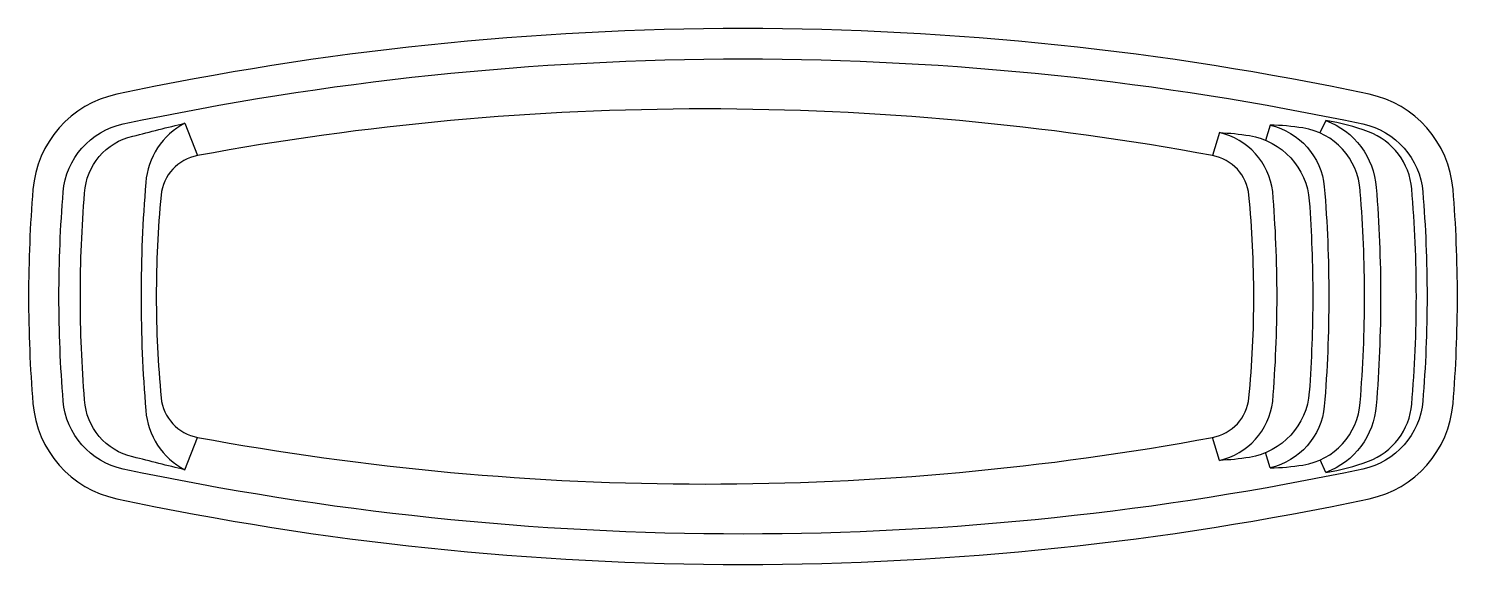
# Model space of a CAD drawing. Header units: millimetres. Extents: x 77.62 to 85.62, y 65.87 to 68.87.
import ezdxf

# ---------------------------------------------------------------- set-up
doc = ezdxf.new("R2010")
doc.units = ezdxf.units.MM
doc.header["$LTSCALE"] = 10
doc.layers.add('piscinas_igui', color=3, linetype='Continuous')

msp = doc.modelspace()

# ---------------------------------------------------------------- linework, layer by layer
at = {"layer": 'piscinas_igui', "color": 2}
for p, q in [((78.4945, 68.3409), (78.5663, 68.1599)), ((84.5717, 68.3309), (84.5447, 68.2447)), ((84.8832, 68.3559), (84.85, 68.2865)), ((78.4945, 66.4009), (78.5666, 66.582)), ((84.5717, 66.4111), (84.5447, 66.4973)), ((84.8832, 66.3859), (84.8505, 66.4555))]:
    msp.add_line(p, q, dxfattribs=at)
at = {"layer": 'piscinas_igui', "color": 1}
for p, q in [((84.2876, 68.2884), (84.2482, 68.1599)), ((84.2876, 66.4534), (84.2484, 66.5819))]:
    msp.add_line(p, q, dxfattribs=at)
at = {"layer": 'piscinas_igui'}
for points in [[(85.5953, 67.9699, 0.331438), (85.1255, 68.5033, 0.052284), (81.6199, 68.8709, 0.052284), (78.1143, 68.5033, 0.331438), (77.6445, 67.9699, 0.02051), (77.6199, 67.3709, 0.02051), (77.6445, 66.7718, 0.331438), (78.1143, 66.2384, 0.052284), (81.6199, 65.8709, 0.052284), (85.1255, 66.2384, 0.331438), (85.5953, 66.7718, 0.020498), (85.6198, 67.3705, 0.020521)], [(85.0903, 68.337, -0.331438), (85.4258, 67.956, -0.020508), (85.4498, 67.3709, -0.020512), (85.4258, 66.7857, -0.331438), (85.0903, 66.4048, -0.052285), (81.6199, 66.0409, -0.052285), (78.1495, 66.4048, -0.331438), (77.8139, 66.7857, -0.020508), (77.7899, 67.3708, -0.020512), (77.8139, 67.956, -0.331438), (78.1495, 68.337, -0.052285), (81.6199, 68.7009, -0.052285)]]:
    msp.add_lwpolyline(points, format="xyb", close=True, dxfattribs=at)
at = {"layer": 'piscinas_igui', "color": 1}
msp.add_lwpolyline([(84.4525, 67.9378, 0.335782), (84.2482, 68.1599, 0.091876), (78.5663, 68.1599, 0.33582), (78.362, 67.9378, 0.023984), (78.3349, 67.3709, 0.02398), (78.3622, 66.804, 0.335783), (78.5666, 66.582, 0.091875), (84.2484, 66.5819, 0.33582), (84.4527, 66.804, 0.023984), (84.4798, 67.371, 0.02398)], format="xyb", close=True, dxfattribs=at)
at = {"layer": 'piscinas_igui', "color": 2}
for points in [[(78.4945, 68.3409, 0.257534), (78.2761, 68.0082, 0.020512), (78.2499, 67.3708, 0.020508), (78.2761, 66.7335, 0.257534), (78.4945, 66.4009, -0.004403), (78.204, 66.4732, 0.000089), (78.204, 66.4732, -0.336631), (77.9337, 66.7915, -0.020508), (77.9099, 67.3708, -0.020512), (77.9337, 67.9503, -0.33664), (78.204, 68.2685, -0.004404)], [(84.8832, 66.3859, 0.048997), (85.1212, 66.4487, 0.290223), (85.3642, 66.7683, 0.021274), (85.3898, 67.3709, 0.02127), (85.3642, 67.9734, 0.290223), (85.1212, 68.2931, 0.048997), (84.8832, 68.3559, -0.295006), (85.1648, 67.981, -0.020508), (85.1898, 67.3709, -0.020512), (85.1648, 66.7608, -0.295006)]]:
    msp.add_lwpolyline(points, format="xyb", close=True, dxfattribs=at)
msp.add_lwpolyline([(84.5717, 66.4109, 0.033414), (84.7549, 66.4272, 0.350831), (85.0752, 66.778, 0.020784), (85.0998, 67.3709, 0.020508), (85.0758, 67.956, 0.004578), (85.0751, 67.9637, 0.350973), (84.7549, 68.3145, 0.033414), (84.5717, 68.3309, -0.320425), (84.8746, 67.9853, -0.020508), (84.8998, 67.3709, -0.020512), (84.8746, 66.7565, -0.320425), (84.5717, 66.4109)], format="xyb", dxfattribs=at)
at = {"layer": 'piscinas_igui', "color": 1}
msp.add_lwpolyline([(84.7905, 66.8363, -0.347892), (84.4552, 66.47, -0.030596), (84.2876, 66.4534, 0.3163), (84.5857, 66.7837, 0.020512), (84.6098, 67.371, 0.020508), (84.5857, 67.9581, 0.316302), (84.2876, 68.2884, -0.030596), (84.4552, 68.2718, -0.347745), (84.7905, 67.9058, -0.018067), (84.8098, 67.3709, -0.018074), (84.7905, 66.8359)], format="xyb", dxfattribs=at)

doc.saveas('drawing.dxf')
